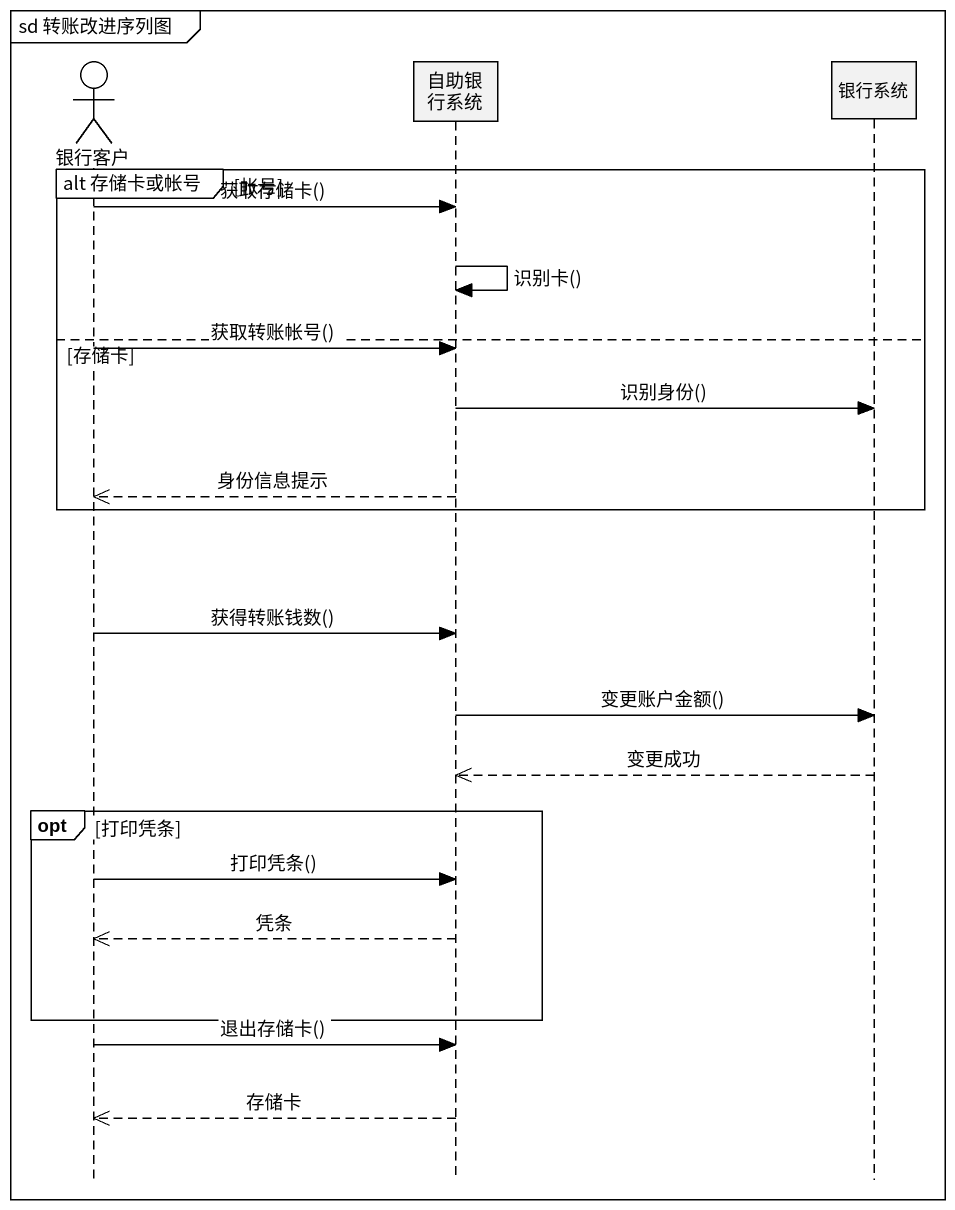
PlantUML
@startuml
mainframe sd 转账改进序列图
hide footbox
actor 银行客户
participant 自助银行系统
participant 银行系统

group alt 存储卡或帐号 [帐号]
  银行客户 -> 自助银行系统 : 获取存储卡()
  自助银行系统 -> 自助银行系统 : 识别卡()
else 存储卡
  银行客户 -> 自助银行系统 : 获取转账帐号()
  自助银行系统 -> 银行系统 : 识别身份()
  自助银行系统 -->> 银行客户 : 身份信息提示
end
银行客户 -> 自助银行系统 : 获得转账钱数()
自助银行系统 -> 银行系统 : 变更账户金额()
银行系统 -->> 自助银行系统 : 变更成功
opt 打印凭条
  银行客户 -> 自助银行系统 : 打印凭条()
  自助银行系统 -->> 银行客户 : 凭条
end
银行客户 -> 自助银行系统 : 退出存储卡()
自助银行系统 -->> 银行客户 : 存储卡
@enduml
